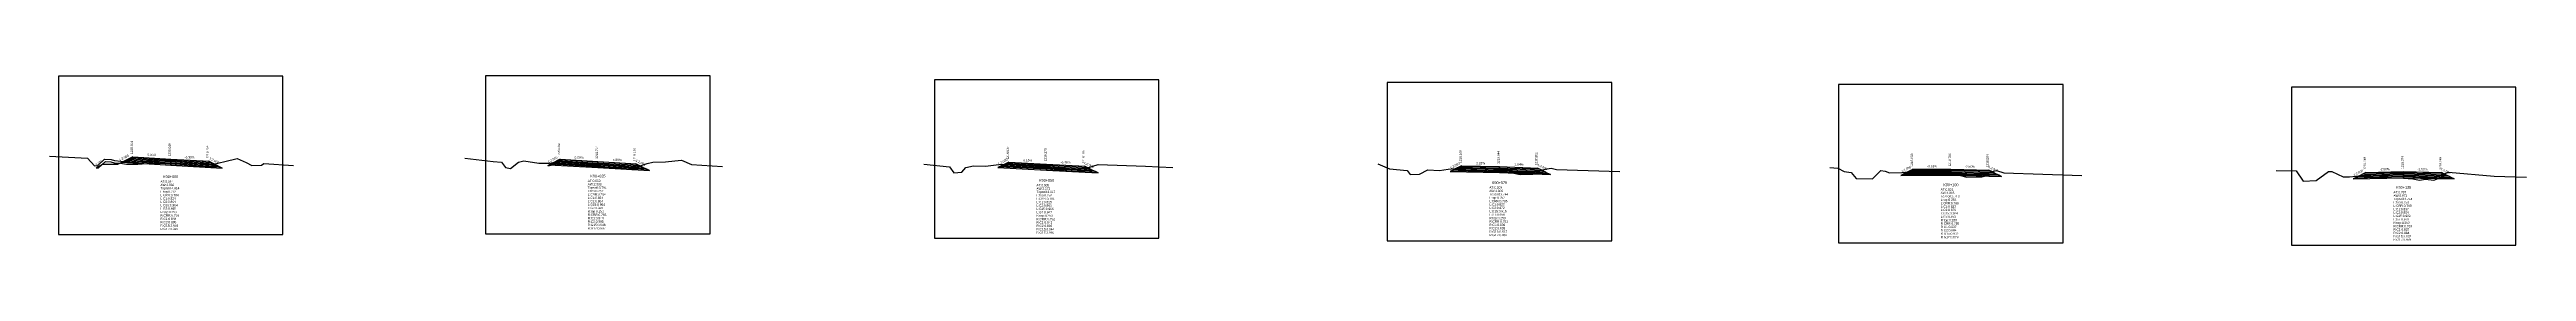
# Model space of a CAD drawing. Extents: x -7 to 78429, y 1189 to 1262.
# Drawn here: x 10694.7 to 11022.2, y 1208.6 to 1231.1 of the extents above; entities that cross this region are included whole.
import ezdxf
from ezdxf.enums import TextEntityAlignment as Align

# ---------------------------------------------------------------- set-up
doc = ezdxf.new("R2010")
doc.units = 0

msp = doc.modelspace()

# ---------------------------------------------------------------- linework, layer by layer
at = {"layer": 'A4_BORDER', "color": 7}
for points in [[(10695.879, 1210.018), (10725.579, 1210.018), (10725.579, 1231.018), (10695.879, 1231.018), (10695.879, 1210.018)], [(10752.376, 1210.104), (10782.076, 1210.104), (10782.076, 1231.104), (10752.376, 1231.104), (10752.376, 1210.104)], [(10811.709, 1209.535), (10841.409, 1209.535), (10841.409, 1230.535), (10811.709, 1230.535), (10811.709, 1209.535)], [(10871.594, 1209.217), (10901.294, 1209.217), (10901.294, 1230.217), (10871.594, 1230.217), (10871.594, 1209.217)], [(10931.273, 1208.946), (10960.973, 1208.946), (10960.973, 1229.946), (10931.273, 1229.946), (10931.273, 1208.946)], [(10991.145, 1208.599), (11020.845, 1208.599), (11020.845, 1229.599), (10991.145, 1229.599), (10991.145, 1208.599)]]:
    msp.add_lwpolyline(points, dxfattribs=at)
at = {"layer": 'CLEAR_GROUND', "color": 8}
for points in [[(10700.895, 1218.868), (10701.203, 1218.89), (10702.098, 1219.705), (10702.818, 1219.686), (10703.25, 1219.545), (10704.087, 1219.477), (10704.906, 1219.344), (10706.386, 1219.386), (10708.142, 1219.504), (10710.715, 1219.473), (10713.748, 1219.226), (10714.114, 1219.115), (10715.054, 1219.049), (10716.447, 1219.076), (10716.874, 1219.181)], [(10760.595, 1219.194), (10760.803, 1219.196), (10761.763, 1219.371), (10763.257, 1219.401), (10767.231, 1219.135), (10768.557, 1219.011), (10771.707, 1218.674), (10772.464, 1218.861), (10772.85, 1218.867), (10773.156, 1218.954)], [(10820.295, 1219.005), (10821.59, 1219.085), (10826.532, 1218.793), (10827.556, 1218.699), (10829.889, 1218.376), (10830.822, 1218.415), (10831.323, 1218.531), (10831.862, 1218.539), (10832.375, 1218.698)], [(10879.995, 1218.436), (10881.467, 1218.591), (10882.403, 1218.577), (10886.412, 1218.346), (10888.11, 1218.214), (10889.159, 1218.013), (10890.863, 1218.023), (10892.397, 1218.376)], [(10939.695, 1217.969), (10940.959, 1218.085), (10942.41, 1218.107), (10946.097, 1217.934), (10947.414, 1217.844), (10948.244, 1217.623), (10950.215, 1217.667), (10951.397, 1218.012), (10951.958, 1218.167)], [(10999.395, 1217.449), (10999.675, 1217.485), (11000.096, 1217.489), (11001.106, 1217.634), (11005.986, 1217.497), (11007.19, 1217.429), (11008.079, 1217.251), (11008.904, 1217.362), (11009.987, 1217.235), (11011.705, 1217.894)]]:
    msp.add_lwpolyline(points, dxfattribs=at)
at = {"layer": 'DESIGN_ROAD_TRIMMED', "color": 1}
for points in [[(10700.895, 1218.868), (10701.729, 1219.344), (10703.729, 1219.344), (10705.729, 1220.344), (10705.729, 1220.344), (10705.639, 1220.299), (10705.639, 1220.299), (10705.371, 1220.165), (10705.371, 1220.165), (10705.102, 1220.031), (10705.102, 1220.031), (10704.834, 1219.897), (10704.834, 1219.897), (10704.566, 1219.763), (10704.566, 1219.763), (10704.297, 1219.628), (10710.729, 1219.249), (10710.729, 1219.399), (10710.729, 1219.399), (10710.729, 1219.549), (10710.729, 1219.549), (10710.729, 1219.699), (10710.729, 1219.699), (10710.729, 1219.849), (10710.729, 1219.849), (10710.729, 1219.999), (10710.729, 1219.999), (10710.729, 1220.049), (10710.729, 1220.049), (10710.729, 1220.049), (10710.729, 1220.049), (10710.729, 1220.049), (10710.729, 1219.999), (10710.729, 1219.999), (10710.729, 1219.849), (10710.729, 1219.849), (10710.729, 1219.699), (10710.729, 1219.699), (10710.729, 1219.549), (10710.729, 1219.549), (10710.729, 1219.399), (10710.729, 1219.399), (10710.729, 1219.249), (10717.543, 1218.847), (10717.203, 1219.017), (10717.203, 1219.017), (10716.862, 1219.187), (10716.862, 1219.187), (10716.522, 1219.357), (10716.522, 1219.357), (10716.182, 1219.527), (10716.182, 1219.527), (10715.842, 1219.697), (10715.842, 1219.697), (10715.729, 1219.754), (10715.729, 1219.754), (10716.874, 1219.181)], [(10760.595, 1219.194), (10762.226, 1220.009), (10762.226, 1220.009), (10762.136, 1219.964), (10762.136, 1219.964), (10761.868, 1219.83), (10761.868, 1219.83), (10761.599, 1219.696), (10761.599, 1219.696), (10761.331, 1219.562), (10761.331, 1219.562), (10761.063, 1219.428), (10761.063, 1219.428), (10760.794, 1219.293), (10767.226, 1218.914), (10767.226, 1219.064), (10767.226, 1219.064), (10767.226, 1219.214), (10767.226, 1219.214), (10767.226, 1219.364), (10767.226, 1219.364), (10767.226, 1219.514), (10767.226, 1219.514), (10767.226, 1219.664), (10767.226, 1219.664), (10767.226, 1219.714), (10767.226, 1219.714), (10767.226, 1219.714), (10767.226, 1219.714), (10767.226, 1219.714), (10767.226, 1219.664), (10767.226, 1219.664), (10767.226, 1219.514), (10767.226, 1219.514), (10767.226, 1219.364), (10767.226, 1219.364), (10767.226, 1219.214), (10767.226, 1219.214), (10767.226, 1219.064), (10767.226, 1219.064), (10767.226, 1218.914), (10774.04, 1218.512), (10773.7, 1218.682), (10773.7, 1218.682), (10773.359, 1218.852), (10773.359, 1218.852), (10773.019, 1219.022), (10773.019, 1219.022), (10772.679, 1219.192), (10772.679, 1219.192), (10772.339, 1219.362), (10772.339, 1219.362), (10772.226, 1219.419), (10772.226, 1219.419), (10773.156, 1218.954)], [(10820.295, 1219.005), (10821.559, 1219.637), (10821.559, 1219.637), (10821.469, 1219.592), (10821.469, 1219.592), (10821.197, 1219.456), (10821.197, 1219.456), (10820.925, 1219.32), (10820.925, 1219.32), (10820.653, 1219.184), (10820.653, 1219.184), (10820.381, 1219.048), (10820.381, 1219.048), (10820.109, 1218.912), (10826.559, 1218.579), (10826.559, 1218.729), (10826.559, 1218.729), (10826.559, 1218.879), (10826.559, 1218.879), (10826.559, 1219.029), (10826.559, 1219.029), (10826.559, 1219.179), (10826.559, 1219.179), (10826.559, 1219.329), (10826.559, 1219.329), (10826.559, 1219.379), (10826.559, 1219.379), (10826.559, 1219.379), (10826.559, 1219.379), (10826.559, 1219.379), (10826.559, 1219.329), (10826.559, 1219.329), (10826.559, 1219.179), (10826.559, 1219.179), (10826.559, 1219.029), (10826.559, 1219.029), (10826.559, 1218.879), (10826.559, 1218.879), (10826.559, 1218.729), (10826.559, 1218.729), (10826.559, 1218.579), (10833.356, 1218.207), (10833.019, 1218.375), (10833.019, 1218.375), (10832.682, 1218.544), (10832.682, 1218.544), (10832.346, 1218.712), (10832.346, 1218.712), (10832.009, 1218.881), (10832.009, 1218.881), (10831.672, 1219.049), (10831.672, 1219.049), (10831.559, 1219.105), (10831.559, 1219.105), (10832.375, 1218.698)], [(10879.995, 1218.436), (10879.914, 1218.395), (10886.444, 1218.244), (10886.444, 1218.394), (10886.444, 1218.394), (10886.444, 1218.544), (10886.444, 1218.544), (10886.444, 1218.694), (10886.444, 1218.694), (10886.444, 1218.844), (10886.444, 1218.844), (10886.444, 1218.994), (10886.444, 1218.994), (10886.444, 1219.044), (10886.444, 1219.044), (10886.444, 1219.044), (10886.444, 1219.044), (10886.444, 1219.044), (10886.444, 1218.994), (10886.444, 1218.994), (10886.444, 1218.844), (10886.444, 1218.844), (10886.444, 1218.694), (10886.444, 1218.694), (10886.444, 1218.544), (10886.444, 1218.544), (10886.444, 1218.394), (10886.444, 1218.394), (10886.444, 1218.244), (10893.177, 1217.986), (10892.852, 1218.148), (10892.852, 1218.148), (10892.527, 1218.311), (10892.527, 1218.311), (10892.397, 1218.376)], [(10939.695, 1217.969), (10941.123, 1218.683), (10941.123, 1218.683), (10941.022, 1218.632), (10941.022, 1218.632), (10940.719, 1218.48), (10940.719, 1218.48), (10940.416, 1218.329), (10940.416, 1218.329), (10940.113, 1218.177), (10940.113, 1218.177), (10939.809, 1218.026), (10939.809, 1218.026), (10939.506, 1217.874), (10946.123, 1217.909), (10946.123, 1218.059), (10946.123, 1218.059), (10946.123, 1218.209), (10946.123, 1218.209), (10946.123, 1218.359), (10946.123, 1218.359), (10946.123, 1218.509), (10946.123, 1218.509), (10946.123, 1218.659), (10946.123, 1218.659), (10946.123, 1218.709), (10946.123, 1218.709), (10946.123, 1218.709), (10946.123, 1218.709), (10946.123, 1218.709), (10946.123, 1218.659), (10946.123, 1218.659), (10946.123, 1218.509), (10946.123, 1218.509), (10946.123, 1218.359), (10946.123, 1218.359), (10946.123, 1218.209), (10946.123, 1218.209), (10946.123, 1218.059), (10946.123, 1218.059), (10946.123, 1217.909), (10952.807, 1217.742), (10952.492, 1217.9), (10952.492, 1217.9), (10952.176, 1218.058), (10952.176, 1218.058), (10951.86, 1218.216), (10951.86, 1218.216), (10951.544, 1218.373), (10951.544, 1218.373), (10951.228, 1218.531), (10951.228, 1218.531), (10951.123, 1218.584), (10951.123, 1218.584), (10951.958, 1218.167)], [(10999.395, 1217.449), (11000.995, 1218.249), (11000.995, 1218.249), (11000.89, 1218.196), (11000.89, 1218.196), (11000.574, 1218.038), (11000.574, 1218.038), (11000.258, 1217.881), (11000.258, 1217.881), (10999.943, 1217.723), (10999.943, 1217.723), (10999.627, 1217.565), (10999.627, 1217.565), (10999.311, 1217.407), (11005.995, 1217.574), (11005.995, 1217.724), (11005.995, 1217.724), (11005.995, 1217.874), (11005.995, 1217.874), (11005.995, 1218.024), (11005.995, 1218.024), (11005.995, 1218.174), (11005.995, 1218.174), (11005.995, 1218.324), (11005.995, 1218.324), (11005.995, 1218.374), (11005.995, 1218.374), (11005.995, 1218.374), (11005.995, 1218.374), (11005.995, 1218.374), (11005.995, 1218.324), (11005.995, 1218.324), (11005.995, 1218.174), (11005.995, 1218.174), (11005.995, 1218.024), (11005.995, 1218.024), (11005.995, 1217.874), (11005.995, 1217.874), (11005.995, 1217.724), (11005.995, 1217.724), (11005.995, 1217.574), (11012.679, 1217.407), (11012.364, 1217.565), (11012.364, 1217.565), (11012.048, 1217.723), (11012.048, 1217.723), (11011.732, 1217.881), (11011.732, 1217.881), (11011.416, 1218.038), (11011.416, 1218.038), (11011.1, 1218.196), (11011.1, 1218.196), (11010.995, 1218.249), (11010.995, 1218.249), (11011.705, 1217.894)]]:
    msp.add_lwpolyline(points, dxfattribs=at)
at = {"layer": 'FINISHED_ROAD', "color": 2}
for points in [[(10701.729, 1219.344), (10703.729, 1219.344), (10705.729, 1220.344), (10705.729, 1220.344), (10710.729, 1220.049), (10715.729, 1219.754), (10715.729, 1219.754)], [(10762.226, 1220.009), (10762.226, 1220.009), (10767.226, 1219.714), (10772.226, 1219.419), (10772.226, 1219.419)], [(10821.559, 1219.637), (10821.559, 1219.637), (10826.559, 1219.379), (10831.559, 1219.105), (10831.559, 1219.105)], [(10881.444, 1219.16), (10881.444, 1219.16), (10886.444, 1219.044), (10891.444, 1218.852), (10891.444, 1218.852)], [(10941.123, 1218.683), (10941.123, 1218.683), (10946.123, 1218.709), (10951.123, 1218.584), (10951.123, 1218.584)], [(11000.995, 1218.249), (11000.995, 1218.249), (11005.995, 1218.374), (11010.995, 1218.249), (11010.995, 1218.249)]]:
    msp.add_lwpolyline(points, dxfattribs=at)
at = {"layer": 'LAYER_0', "color": 4}
for points in [[(10705.729, 1220.344), (10705.639, 1220.299), (10710.729, 1219.999), (10710.729, 1220.049)], [(10762.226, 1220.009), (10762.136, 1219.964), (10767.226, 1219.664), (10767.226, 1219.714)], [(10821.559, 1219.637), (10821.469, 1219.592), (10826.559, 1219.329), (10826.559, 1219.379)], [(10881.444, 1219.16), (10881.348, 1219.112), (10886.444, 1218.994), (10886.444, 1219.044)], [(10941.123, 1218.683), (10941.022, 1218.632), (10946.123, 1218.659), (10946.123, 1218.709)], [(11000.995, 1218.249), (11000.89, 1218.196), (11005.995, 1218.324), (11005.995, 1218.374)]]:
    msp.add_lwpolyline(points, dxfattribs=at)
at = {"layer": 'LAYER_1', "color": 4}
for points in [[(10705.639, 1220.299), (10705.371, 1220.165), (10710.729, 1219.849), (10710.729, 1219.999)], [(10762.136, 1219.964), (10761.868, 1219.83), (10767.226, 1219.514), (10767.226, 1219.664)], [(10821.469, 1219.592), (10821.197, 1219.456), (10826.559, 1219.179), (10826.559, 1219.329)], [(10881.348, 1219.112), (10881.061, 1218.969), (10886.444, 1218.844), (10886.444, 1218.994)], [(10941.022, 1218.632), (10940.719, 1218.48), (10946.123, 1218.509), (10946.123, 1218.659)], [(11000.89, 1218.196), (11000.574, 1218.038), (11005.995, 1218.174), (11005.995, 1218.324)]]:
    msp.add_lwpolyline(points, dxfattribs=at)
at = {"layer": 'LAYER_10', "color": 6}
for points in [[(10716.862, 1219.187), (10717.203, 1219.017), (10710.729, 1219.399), (10710.729, 1219.549)], [(10773.359, 1218.852), (10773.7, 1218.682), (10767.226, 1219.064), (10767.226, 1219.214)], [(10832.682, 1218.544), (10833.019, 1218.375), (10826.559, 1218.729), (10826.559, 1218.879)], [(10892.527, 1218.311), (10892.852, 1218.148), (10886.444, 1218.394), (10886.444, 1218.544)], [(10952.176, 1218.058), (10952.492, 1217.9), (10946.123, 1218.059), (10946.123, 1218.209)], [(11012.048, 1217.723), (11012.364, 1217.565), (11005.995, 1217.724), (11005.995, 1217.874)]]:
    msp.add_lwpolyline(points, dxfattribs=at)
at = {"layer": 'LAYER_11', "color": 6}
for points in [[(10717.203, 1219.017), (10717.543, 1218.847), (10710.729, 1219.249), (10710.729, 1219.399)], [(10773.7, 1218.682), (10774.04, 1218.512), (10767.226, 1218.914), (10767.226, 1219.064)], [(10833.019, 1218.375), (10833.356, 1218.207), (10826.559, 1218.579), (10826.559, 1218.729)], [(10892.852, 1218.148), (10893.177, 1217.986), (10886.444, 1218.244), (10886.444, 1218.394)], [(10952.492, 1217.9), (10952.807, 1217.742), (10946.123, 1217.909), (10946.123, 1218.059)], [(11012.364, 1217.565), (11012.679, 1217.407), (11005.995, 1217.574), (11005.995, 1217.724)]]:
    msp.add_lwpolyline(points, dxfattribs=at)
at = {"layer": 'LAYER_2', "color": 4}
for points in [[(10705.371, 1220.165), (10705.102, 1220.031), (10710.729, 1219.699), (10710.729, 1219.849)], [(10761.868, 1219.83), (10761.599, 1219.696), (10767.226, 1219.364), (10767.226, 1219.514)], [(10821.197, 1219.456), (10820.925, 1219.32), (10826.559, 1219.029), (10826.559, 1219.179)], [(10881.061, 1218.969), (10880.775, 1218.825), (10886.444, 1218.694), (10886.444, 1218.844)], [(10940.719, 1218.48), (10940.416, 1218.329), (10946.123, 1218.359), (10946.123, 1218.509)], [(11000.574, 1218.038), (11000.258, 1217.881), (11005.995, 1218.024), (11005.995, 1218.174)]]:
    msp.add_lwpolyline(points, dxfattribs=at)
at = {"layer": 'LAYER_3', "color": 4}
for points in [[(10705.102, 1220.031), (10704.834, 1219.897), (10710.729, 1219.549), (10710.729, 1219.699)], [(10761.599, 1219.696), (10761.331, 1219.562), (10767.226, 1219.214), (10767.226, 1219.364)], [(10820.925, 1219.32), (10820.653, 1219.184), (10826.559, 1218.879), (10826.559, 1219.029)], [(10880.775, 1218.825), (10880.488, 1218.682), (10886.444, 1218.544), (10886.444, 1218.694)], [(10940.416, 1218.329), (10940.113, 1218.177), (10946.123, 1218.209), (10946.123, 1218.359)], [(11000.258, 1217.881), (10999.943, 1217.723), (11005.995, 1217.874), (11005.995, 1218.024)]]:
    msp.add_lwpolyline(points, dxfattribs=at)
at = {"layer": 'LAYER_4', "color": 4}
for points in [[(10704.834, 1219.897), (10704.566, 1219.763), (10710.729, 1219.399), (10710.729, 1219.549)], [(10761.331, 1219.562), (10761.063, 1219.428), (10767.226, 1219.064), (10767.226, 1219.214)], [(10820.653, 1219.184), (10820.381, 1219.048), (10826.559, 1218.729), (10826.559, 1218.879)], [(10880.488, 1218.682), (10880.201, 1218.539), (10886.444, 1218.394), (10886.444, 1218.544)], [(10940.113, 1218.177), (10939.809, 1218.026), (10946.123, 1218.059), (10946.123, 1218.209)], [(10999.943, 1217.723), (10999.627, 1217.565), (11005.995, 1217.724), (11005.995, 1217.874)]]:
    msp.add_lwpolyline(points, dxfattribs=at)
at = {"layer": 'LAYER_5', "color": 4}
for points in [[(10704.566, 1219.763), (10704.297, 1219.628), (10710.729, 1219.249), (10710.729, 1219.399)], [(10761.063, 1219.428), (10760.794, 1219.293), (10767.226, 1218.914), (10767.226, 1219.064)], [(10820.381, 1219.048), (10820.109, 1218.912), (10826.559, 1218.579), (10826.559, 1218.729)], [(10880.201, 1218.539), (10879.914, 1218.395), (10886.444, 1218.244), (10886.444, 1218.394)], [(10939.809, 1218.026), (10939.506, 1217.874), (10946.123, 1217.909), (10946.123, 1218.059)], [(10999.627, 1217.565), (10999.311, 1217.407), (11005.995, 1217.574), (11005.995, 1217.724)]]:
    msp.add_lwpolyline(points, dxfattribs=at)
at = {"layer": 'LAYER_6', "color": 6}
for points in [[(10715.729, 1219.754), (10715.842, 1219.697), (10710.729, 1219.999), (10710.729, 1220.049)], [(10772.226, 1219.419), (10772.339, 1219.362), (10767.226, 1219.664), (10767.226, 1219.714)], [(10831.559, 1219.105), (10831.672, 1219.049), (10826.559, 1219.329), (10826.559, 1219.379)], [(10891.444, 1218.852), (10891.552, 1218.798), (10886.444, 1218.994), (10886.444, 1219.044)], [(10951.123, 1218.584), (10951.228, 1218.531), (10946.123, 1218.659), (10946.123, 1218.709)], [(11010.995, 1218.249), (11011.1, 1218.196), (11005.995, 1218.324), (11005.995, 1218.374)]]:
    msp.add_lwpolyline(points, dxfattribs=at)
at = {"layer": 'LAYER_7', "color": 6}
for points in [[(10715.842, 1219.697), (10716.182, 1219.527), (10710.729, 1219.849), (10710.729, 1219.999)], [(10772.339, 1219.362), (10772.679, 1219.192), (10767.226, 1219.514), (10767.226, 1219.664)], [(10831.672, 1219.049), (10832.009, 1218.881), (10826.559, 1219.179), (10826.559, 1219.329)], [(10891.552, 1218.798), (10891.877, 1218.636), (10886.444, 1218.844), (10886.444, 1218.994)], [(10951.228, 1218.531), (10951.544, 1218.373), (10946.123, 1218.509), (10946.123, 1218.659)], [(11011.1, 1218.196), (11011.416, 1218.038), (11005.995, 1218.174), (11005.995, 1218.324)]]:
    msp.add_lwpolyline(points, dxfattribs=at)
at = {"layer": 'LAYER_8', "color": 6}
for points in [[(10716.182, 1219.527), (10716.522, 1219.357), (10710.729, 1219.699), (10710.729, 1219.849)], [(10772.679, 1219.192), (10773.019, 1219.022), (10767.226, 1219.364), (10767.226, 1219.514)], [(10832.009, 1218.881), (10832.346, 1218.712), (10826.559, 1219.029), (10826.559, 1219.179)], [(10891.877, 1218.636), (10892.202, 1218.473), (10886.444, 1218.694), (10886.444, 1218.844)], [(10951.544, 1218.373), (10951.86, 1218.216), (10946.123, 1218.359), (10946.123, 1218.509)], [(11011.416, 1218.038), (11011.732, 1217.881), (11005.995, 1218.024), (11005.995, 1218.174)]]:
    msp.add_lwpolyline(points, dxfattribs=at)
at = {"layer": 'LAYER_9', "color": 6}
for points in [[(10716.522, 1219.357), (10716.862, 1219.187), (10710.729, 1219.549), (10710.729, 1219.699)], [(10773.019, 1219.022), (10773.359, 1218.852), (10767.226, 1219.214), (10767.226, 1219.364)], [(10832.346, 1218.712), (10832.682, 1218.544), (10826.559, 1218.879), (10826.559, 1219.029)], [(10892.202, 1218.473), (10892.527, 1218.311), (10886.444, 1218.544), (10886.444, 1218.694)], [(10951.86, 1218.216), (10952.176, 1218.058), (10946.123, 1218.209), (10946.123, 1218.359)], [(11011.732, 1217.881), (11012.048, 1217.723), (11005.995, 1217.874), (11005.995, 1218.024)]]:
    msp.add_lwpolyline(points, dxfattribs=at)
at = {"layer": 'NATURAL_GROUND', "color": 3}
for points in [[(10694.71, 1220.409), (10699.708, 1220.161), (10700.642, 1219.15), (10701.078, 1219.182), (10701.986, 1220.008), (10702.87, 1219.985), (10703.31, 1219.841), (10704.124, 1219.775), (10704.926, 1219.645), (10706.372, 1219.686), (10708.134, 1219.804), (10710.729, 1219.773), (10713.804, 1219.522), (10714.169, 1219.412), (10715.062, 1219.349), (10716.408, 1219.375), (10717.885, 1219.74), (10719.528, 1220.101), (10720.693, 1219.575), (10721.467, 1219.197), (10722.727, 1219.214), (10723.065, 1219.471), (10726.981, 1219.196)], [(10749.615, 1220.159), (10753.365, 1219.702), (10754.494, 1219.646), (10755.005, 1218.911), (10755.676, 1218.807), (10756.73, 1219.631), (10757.432, 1219.791), (10759.427, 1219.48), (10760.775, 1219.496), (10761.733, 1219.67), (10763.264, 1219.701), (10767.255, 1219.434), (10768.587, 1219.31), (10771.687, 1218.978), (10772.426, 1219.161), (10772.807, 1219.166), (10773.75, 1219.434), (10774.464, 1219.632), (10776.157, 1219.679), (10777.376, 1219.824), (10778.279, 1219.898), (10779.593, 1219.338), (10783.701, 1219.037)], [(10810.315, 1219.378), (10813.714, 1219.005), (10814.275, 1218.226), (10815.354, 1218.285), (10815.89, 1218.941), (10816.881, 1219.155), (10818.454, 1219.107), (10820.219, 1219.301), (10821.589, 1219.386), (10826.554, 1219.092), (10827.59, 1218.997), (10829.903, 1218.677), (10830.781, 1218.714), (10831.286, 1218.83), (10831.814, 1218.838), (10833.379, 1219.323), (10839.62, 1219.099), (10843.238, 1218.909)], [(10870.355, 1219.409), (10871.901, 1218.767), (10874.244, 1218.542), (10874.635, 1217.987), (10875.876, 1218.049), (10876.975, 1218.617), (10878.5, 1218.536), (10879.65, 1218.701), (10881.454, 1218.891), (10882.414, 1218.877), (10886.433, 1218.645), (10888.15, 1218.512), (10889.187, 1218.313), (10890.828, 1218.323), (10892.486, 1218.704), (10893.277, 1218.85), (10893.958, 1218.667), (10902.367, 1218.372)], [(10930.106, 1218.917), (10931.176, 1218.854), (10931.996, 1218.407), (10932.949, 1218.276), (10933.586, 1217.479), (10935.771, 1217.408), (10936.879, 1218.538), (10937.446, 1218.436), (10938.008, 1218.219), (10939.642, 1218.265), (10940.943, 1218.385), (10942.415, 1218.407), (10946.114, 1218.234), (10947.463, 1218.141), (10948.28, 1217.924), (10950.169, 1217.966), (10951.315, 1218.301), (10952.152, 1218.531), (10953.148, 1218.227), (10963.423, 1217.852)], [(10989.153, 1218.532), (10991.796, 1218.459), (10992.729, 1217.121), (10994.449, 1217.214), (10996.069, 1218.408), (10996.485, 1218.373), (10998.006, 1217.707), (10998.818, 1217.677), (10999.654, 1217.785), (11000.073, 1217.789), (11001.089, 1217.935), (11005.999, 1217.797), (11007.228, 1217.727), (11008.089, 1217.555), (11008.901, 1217.664), (11009.948, 1217.542), (11011.928, 1218.301), (11017.958, 1217.759), (11022.235, 1217.649)]]:
    msp.add_lwpolyline(points, dxfattribs=at)
at = {"layer": 'STRUCTURE_LEFT', "color": 4}
for points in [[(10705.729, 1220.344), (10705.639, 1220.299), (10705.639, 1220.299), (10705.371, 1220.165), (10705.371, 1220.165), (10705.102, 1220.031), (10705.102, 1220.031), (10704.834, 1219.897), (10704.834, 1219.897), (10704.566, 1219.763), (10704.566, 1219.763), (10704.297, 1219.628), (10710.729, 1219.249), (10710.729, 1219.399), (10710.729, 1219.399), (10710.729, 1219.549), (10710.729, 1219.549), (10710.729, 1219.699), (10710.729, 1219.699), (10710.729, 1219.849), (10710.729, 1219.849), (10710.729, 1219.999), (10710.729, 1219.999), (10710.729, 1220.049), (10710.729, 1220.049)], [(10762.226, 1220.009), (10762.136, 1219.964), (10762.136, 1219.964), (10761.868, 1219.83), (10761.868, 1219.83), (10761.599, 1219.696), (10761.599, 1219.696), (10761.331, 1219.562), (10761.331, 1219.562), (10761.063, 1219.428), (10761.063, 1219.428), (10760.794, 1219.293), (10767.226, 1218.914), (10767.226, 1219.064), (10767.226, 1219.064), (10767.226, 1219.214), (10767.226, 1219.214), (10767.226, 1219.364), (10767.226, 1219.364), (10767.226, 1219.514), (10767.226, 1219.514), (10767.226, 1219.664), (10767.226, 1219.664), (10767.226, 1219.714), (10767.226, 1219.714)], [(10821.559, 1219.637), (10821.469, 1219.592), (10821.469, 1219.592), (10821.197, 1219.456), (10821.197, 1219.456), (10820.925, 1219.32), (10820.925, 1219.32), (10820.653, 1219.184), (10820.653, 1219.184), (10820.381, 1219.048), (10820.381, 1219.048), (10820.109, 1218.912), (10826.559, 1218.579), (10826.559, 1218.729), (10826.559, 1218.729), (10826.559, 1218.879), (10826.559, 1218.879), (10826.559, 1219.029), (10826.559, 1219.029), (10826.559, 1219.179), (10826.559, 1219.179), (10826.559, 1219.329), (10826.559, 1219.329), (10826.559, 1219.379), (10826.559, 1219.379)], [(10881.444, 1219.16), (10881.348, 1219.112), (10881.348, 1219.112), (10881.061, 1218.969), (10881.061, 1218.969), (10880.775, 1218.825), (10880.775, 1218.825), (10880.488, 1218.682), (10880.488, 1218.682), (10880.201, 1218.539), (10880.201, 1218.539), (10879.914, 1218.395), (10886.444, 1218.244), (10886.444, 1218.394), (10886.444, 1218.394), (10886.444, 1218.544), (10886.444, 1218.544), (10886.444, 1218.694), (10886.444, 1218.694), (10886.444, 1218.844), (10886.444, 1218.844), (10886.444, 1218.994), (10886.444, 1218.994), (10886.444, 1219.044), (10886.444, 1219.044)], [(10941.123, 1218.683), (10941.022, 1218.632), (10941.022, 1218.632), (10940.719, 1218.48), (10940.719, 1218.48), (10940.416, 1218.329), (10940.416, 1218.329), (10940.113, 1218.177), (10940.113, 1218.177), (10939.809, 1218.026), (10939.809, 1218.026), (10939.506, 1217.874), (10946.123, 1217.909), (10946.123, 1218.059), (10946.123, 1218.059), (10946.123, 1218.209), (10946.123, 1218.209), (10946.123, 1218.359), (10946.123, 1218.359), (10946.123, 1218.509), (10946.123, 1218.509), (10946.123, 1218.659), (10946.123, 1218.659), (10946.123, 1218.709), (10946.123, 1218.709)], [(11000.995, 1218.249), (11000.89, 1218.196), (11000.89, 1218.196), (11000.574, 1218.038), (11000.574, 1218.038), (11000.258, 1217.881), (11000.258, 1217.881), (10999.943, 1217.723), (10999.943, 1217.723), (10999.627, 1217.565), (10999.627, 1217.565), (10999.311, 1217.407), (11005.995, 1217.574), (11005.995, 1217.724), (11005.995, 1217.724), (11005.995, 1217.874), (11005.995, 1217.874), (11005.995, 1218.024), (11005.995, 1218.024), (11005.995, 1218.174), (11005.995, 1218.174), (11005.995, 1218.324), (11005.995, 1218.324), (11005.995, 1218.374), (11005.995, 1218.374)]]:
    msp.add_lwpolyline(points, dxfattribs=at)
at = {"layer": 'STRUCTURE_RIGHT', "color": 6}
for points in [[(10710.729, 1220.049), (10710.729, 1220.049), (10710.729, 1219.999), (10710.729, 1219.999), (10710.729, 1219.849), (10710.729, 1219.849), (10710.729, 1219.699), (10710.729, 1219.699), (10710.729, 1219.549), (10710.729, 1219.549), (10710.729, 1219.399), (10710.729, 1219.399), (10710.729, 1219.249), (10717.543, 1218.847), (10717.203, 1219.017), (10717.203, 1219.017), (10716.862, 1219.187), (10716.862, 1219.187), (10716.522, 1219.357), (10716.522, 1219.357), (10716.182, 1219.527), (10716.182, 1219.527), (10715.842, 1219.697), (10715.842, 1219.697), (10715.729, 1219.754)], [(10767.226, 1219.714), (10767.226, 1219.714), (10767.226, 1219.664), (10767.226, 1219.664), (10767.226, 1219.514), (10767.226, 1219.514), (10767.226, 1219.364), (10767.226, 1219.364), (10767.226, 1219.214), (10767.226, 1219.214), (10767.226, 1219.064), (10767.226, 1219.064), (10767.226, 1218.914), (10774.04, 1218.512), (10773.7, 1218.682), (10773.7, 1218.682), (10773.359, 1218.852), (10773.359, 1218.852), (10773.019, 1219.022), (10773.019, 1219.022), (10772.679, 1219.192), (10772.679, 1219.192), (10772.339, 1219.362), (10772.339, 1219.362), (10772.226, 1219.419)], [(10826.559, 1219.379), (10826.559, 1219.379), (10826.559, 1219.329), (10826.559, 1219.329), (10826.559, 1219.179), (10826.559, 1219.179), (10826.559, 1219.029), (10826.559, 1219.029), (10826.559, 1218.879), (10826.559, 1218.879), (10826.559, 1218.729), (10826.559, 1218.729), (10826.559, 1218.579), (10833.356, 1218.207), (10833.019, 1218.375), (10833.019, 1218.375), (10832.682, 1218.544), (10832.682, 1218.544), (10832.346, 1218.712), (10832.346, 1218.712), (10832.009, 1218.881), (10832.009, 1218.881), (10831.672, 1219.049), (10831.672, 1219.049), (10831.559, 1219.105)], [(10886.444, 1219.044), (10886.444, 1219.044), (10886.444, 1218.994), (10886.444, 1218.994), (10886.444, 1218.844), (10886.444, 1218.844), (10886.444, 1218.694), (10886.444, 1218.694), (10886.444, 1218.544), (10886.444, 1218.544), (10886.444, 1218.394), (10886.444, 1218.394), (10886.444, 1218.244), (10893.177, 1217.986), (10892.852, 1218.148), (10892.852, 1218.148), (10892.527, 1218.311), (10892.527, 1218.311), (10892.202, 1218.473), (10892.202, 1218.473), (10891.877, 1218.636), (10891.877, 1218.636), (10891.552, 1218.798), (10891.552, 1218.798), (10891.444, 1218.852)], [(10946.123, 1218.709), (10946.123, 1218.709), (10946.123, 1218.659), (10946.123, 1218.659), (10946.123, 1218.509), (10946.123, 1218.509), (10946.123, 1218.359), (10946.123, 1218.359), (10946.123, 1218.209), (10946.123, 1218.209), (10946.123, 1218.059), (10946.123, 1218.059), (10946.123, 1217.909), (10952.807, 1217.742), (10952.492, 1217.9), (10952.492, 1217.9), (10952.176, 1218.058), (10952.176, 1218.058), (10951.86, 1218.216), (10951.86, 1218.216), (10951.544, 1218.373), (10951.544, 1218.373), (10951.228, 1218.531), (10951.228, 1218.531), (10951.123, 1218.584)], [(11005.995, 1218.374), (11005.995, 1218.374), (11005.995, 1218.324), (11005.995, 1218.324), (11005.995, 1218.174), (11005.995, 1218.174), (11005.995, 1218.024), (11005.995, 1218.024), (11005.995, 1217.874), (11005.995, 1217.874), (11005.995, 1217.724), (11005.995, 1217.724), (11005.995, 1217.574), (11012.679, 1217.407), (11012.364, 1217.565), (11012.364, 1217.565), (11012.048, 1217.723), (11012.048, 1217.723), (11011.732, 1217.881), (11011.732, 1217.881), (11011.416, 1218.038), (11011.416, 1218.038), (11011.1, 1218.196), (11011.1, 1218.196), (11010.995, 1218.249)]]:
    msp.add_lwpolyline(points, dxfattribs=at)

# ---------------------------------------------------------------- texts
at = {"layer": 'INFO_TEXT'}
for s, p in [('AT:0.544', (10709.379, 1216.918)), ('AW:2.032', (10709.379, 1216.468)), ('Topsoil:4.914', (10709.379, 1216.018)), ('L:top:0.252', (10709.379, 1215.568)), ('L:CRR:0.784', (10709.379, 1215.118)), ('AT:0.030', (10765.876, 1217.004)), ('AW:2.333', (10765.876, 1216.554)), ('Topsoil:3.794', (10765.876, 1216.104)), ('L:top:0.252', (10765.876, 1215.654)), ('L:CRR:0.784', (10765.876, 1215.204)), ('AT:0.005', (10825.209, 1216.435)), ('AW:2.371', (10825.209, 1215.985)), ('Topsoil:3.647', (10825.209, 1215.535)), ('L:top:0.252', (10825.209, 1215.085)), ('AT:0.209', (10885.094, 1216.117)), ('AW:1.606', (10885.094, 1215.667)), ('Topsoil:3.744', (10885.094, 1215.217)), ('AT:0.521', (10944.773, 1215.846)), ('AW:1.395', (10944.773, 1215.396)), ('Topsoil:3.713', (10944.773, 1214.946)), ('AT:0.787', (11004.645, 1215.499)), ('AW:0.971', (11004.645, 1215.049)), ('L:C1:0.824', (10709.379, 1214.668)), ('L:C2:0.864', (10709.379, 1214.218)), ('L:G15:0.904', (10709.379, 1213.768)), ('L:G7:0.945', (10709.379, 1213.318)), ('R:top:0.253', (10709.379, 1212.868)), ('R:CRR:0.793', (10709.379, 1212.418)), ('R:C1:0.844', (10709.379, 1211.968)), ('L:C1:0.824', (10765.876, 1214.754)), ('L:C2:0.864', (10765.876, 1214.304)), ('L:G15:0.904', (10765.876, 1213.854)), ('L:G7:0.945', (10765.876, 1213.404)), ('R:top:0.253', (10765.876, 1212.954)), ('R:CRR:0.793', (10765.876, 1212.504)), ('R:C1:0.844', (10765.876, 1212.054)), ('R:C2:0.895', (10765.876, 1211.604)), ('L:CRR:0.784', (10825.209, 1214.635)), ('L:C1:0.825', (10825.209, 1214.185)), ('L:C2:0.866', (10825.209, 1213.735)), ('L:G15:0.906', (10825.209, 1213.285)), ('L:G7:0.947', (10825.209, 1212.835)), ('R:top:0.253', (10825.209, 1212.385)), ('R:CRR:0.792', (10825.209, 1211.935)), ('L:top:0.252', (10885.094, 1214.767)), ('L:CRR:0.786', (10885.094, 1214.317)), ('L:C1:0.829', (10885.094, 1213.867)), ('L:C2:0.872', (10885.094, 1213.417)), ('L:G15:0.915', (10885.094, 1212.967)), ('L:G7:0.958', (10885.094, 1212.517)), ('R:top:0.253', (10885.094, 1212.067)), ('R:CRR:0.791', (10885.094, 1211.617)), ('L:top:0.253', (10944.773, 1214.496)), ('L:CRR:0.788', (10944.773, 1214.046)), ('L:C1:0.833', (10944.773, 1213.596)), ('L:C2:0.879', (10944.773, 1213.146)), ('L:G15:0.924', (10944.773, 1212.696)), ('L:G7:0.970', (10944.773, 1212.246)), ('R:top:0.253', (10944.773, 1211.796)), ('Topsoil:3.744', (11004.645, 1214.599)), ('L:top:0.253', (11004.645, 1214.149)), ('L:CRR:0.789', (11004.645, 1213.699)), ('L:C1:0.837', (11004.645, 1213.249)), ('L:C2:0.884', (11004.645, 1212.799)), ('L:G15:0.932', (11004.645, 1212.349)), ('L:G7:0.979', (11004.645, 1211.899)), ('R:C2:0.895', (10709.379, 1211.518)), ('R:G15:0.946', (10709.379, 1211.068)), ('R:G17:0.997', (10709.379, 1210.618)), ('R:G15:0.946', (10765.876, 1211.154)), ('R:G17:0.997', (10765.876, 1210.704)), ('R:C1:0.843', (10825.209, 1211.485)), ('R:C2:0.893', (10825.209, 1211.035)), ('R:G15:0.944', (10825.209, 1210.585)), ('R:G17:0.994', (10825.209, 1210.135)), ('R:C1:0.839', (10885.094, 1211.167)), ('R:C2:0.888', (10885.094, 1210.717)), ('R:G15:0.937', (10885.094, 1210.267)), ('R:G17:0.986', (10885.094, 1209.817)), ('R:CRR:0.789', (10944.773, 1211.346)), ('R:C1:0.837', (10944.773, 1210.896)), ('R:C2:0.884', (10944.773, 1210.446)), ('R:G15:0.932', (10944.773, 1209.996)), ('R:G17:0.979', (10944.773, 1209.546)), ('R:top:0.253', (11004.645, 1211.449)), ('R:CRR:0.789', (11004.645, 1210.999)), ('R:C1:0.837', (11004.645, 1210.549)), ('R:C2:0.884', (11004.645, 1210.099)), ('R:G15:0.932', (11004.645, 1209.649)), ('R:G17:0.979', (11004.645, 1209.199))]:
    msp.add_text(s, height=0.3, dxfattribs=at).set_placement(p)
at = {"layer": 'LEFT_TEXT_H'}
for s, p in [('1220.344', (10705.729, 1220.704)), ('1220.009', (10762.226, 1220.369)), ('1219.637', (10821.559, 1219.997)), ('1219.160', (10881.444, 1219.52)), ('1218.683', (10941.123, 1219.043)), ('1218.249', (11000.995, 1218.609))]:
    msp.add_text(s, height=0.3, rotation=90, dxfattribs=at).set_placement(p)
at = {"layer": 'POINT_TEXT_H'}
for s, p in [('1220.049', (10710.729, 1220.409)), ('1219.714', (10767.226, 1220.074)), ('1219.379', (10826.559, 1219.739)), ('1219.044', (10886.444, 1219.404)), ('1218.709', (10946.123, 1219.069)), ('1218.374', (11005.995, 1218.734))]:
    msp.add_text(s, height=0.3, rotation=90, dxfattribs=at).set_placement(p)
at = {"layer": 'RIGHT_TEXT_H'}
for s, p in [('1219.754', (10715.729, 1220.114)), ('1219.419', (10772.226, 1219.779)), ('1219.105', (10831.559, 1219.465)), ('1218.852', (10891.444, 1219.212)), ('1218.584', (10951.123, 1218.944)), ('1218.249', (11010.995, 1218.609))]:
    msp.add_text(s, height=0.3, rotation=90, dxfattribs=at).set_placement(p)
at = {"layer": 'SLOPE_left'}
for s, rotation, p in [('1:1.750', 29.745, (10701.223, 1219.262)), ('1:2.000', 26.565, (10704.648, 1220.005)), ('1:2.000', 26.565, (10761.33, 1219.762)), ('1:2.000', 26.565, (10820.847, 1219.482)), ('1:2.000', 26.565, (10880.639, 1218.959)), ('1:2.000', 26.565, (10940.329, 1218.487)), ('1:2.000', 26.565, (11000.115, 1218.01))]:
    msp.add_text(s, height=0.3, rotation=rotation, dxfattribs=at).set_placement(p, align=Align.BOTTOM_CENTER)
at = {"layer": 'SLOPE_right'}
for p in [(10716.382, 1219.629), (10772.772, 1219.347), (10832.048, 1219.062), (10892.001, 1218.775), (10951.621, 1218.536), (11011.431, 1218.233)]:
    msp.add_text('1:2.000', height=0.3, rotation=-26.565, dxfattribs=at).set_placement(p, align=Align.BOTTOM_CENTER)
at = {"layer": 'SLOPE_TEXT'}
for s, p in [('5.90%', (10708.229, 1220.437)), ('-5.90%', (10713.229, 1220.141)), ('5.90%', (10764.726, 1220.101)), ('-5.90%', (10769.726, 1219.806)), ('5.16%', (10824.059, 1219.748)), ('-5.48%', (10829.059, 1219.482)), ('2.32%', (10883.944, 1219.342)), ('-3.84%', (10888.944, 1219.188)), ('-0.53%', (10943.623, 1218.936)), ('-2.50%', (10948.623, 1218.887)), ('-2.50%', (11003.495, 1218.552)), ('-2.50%', (11008.495, 1218.552))]:
    msp.add_text(s, height=0.3, dxfattribs=at).set_placement(p, align=Align.CENTER)
at = {"layer": 'STATION_TITLE'}
for s, p in [('K90+000', (10710.729, 1217.518)), ('K90+025', (10767.226, 1217.604)), ('K90+050', (10826.559, 1217.035)), ('K90+075', (10886.444, 1216.717)), ('K90+100', (10946.123, 1216.446)), ('K90+125', (11005.995, 1216.099))]:
    msp.add_text(s, height=0.36, dxfattribs=at).set_placement(p, align=Align.CENTER)

doc.saveas('drawing.dxf')
